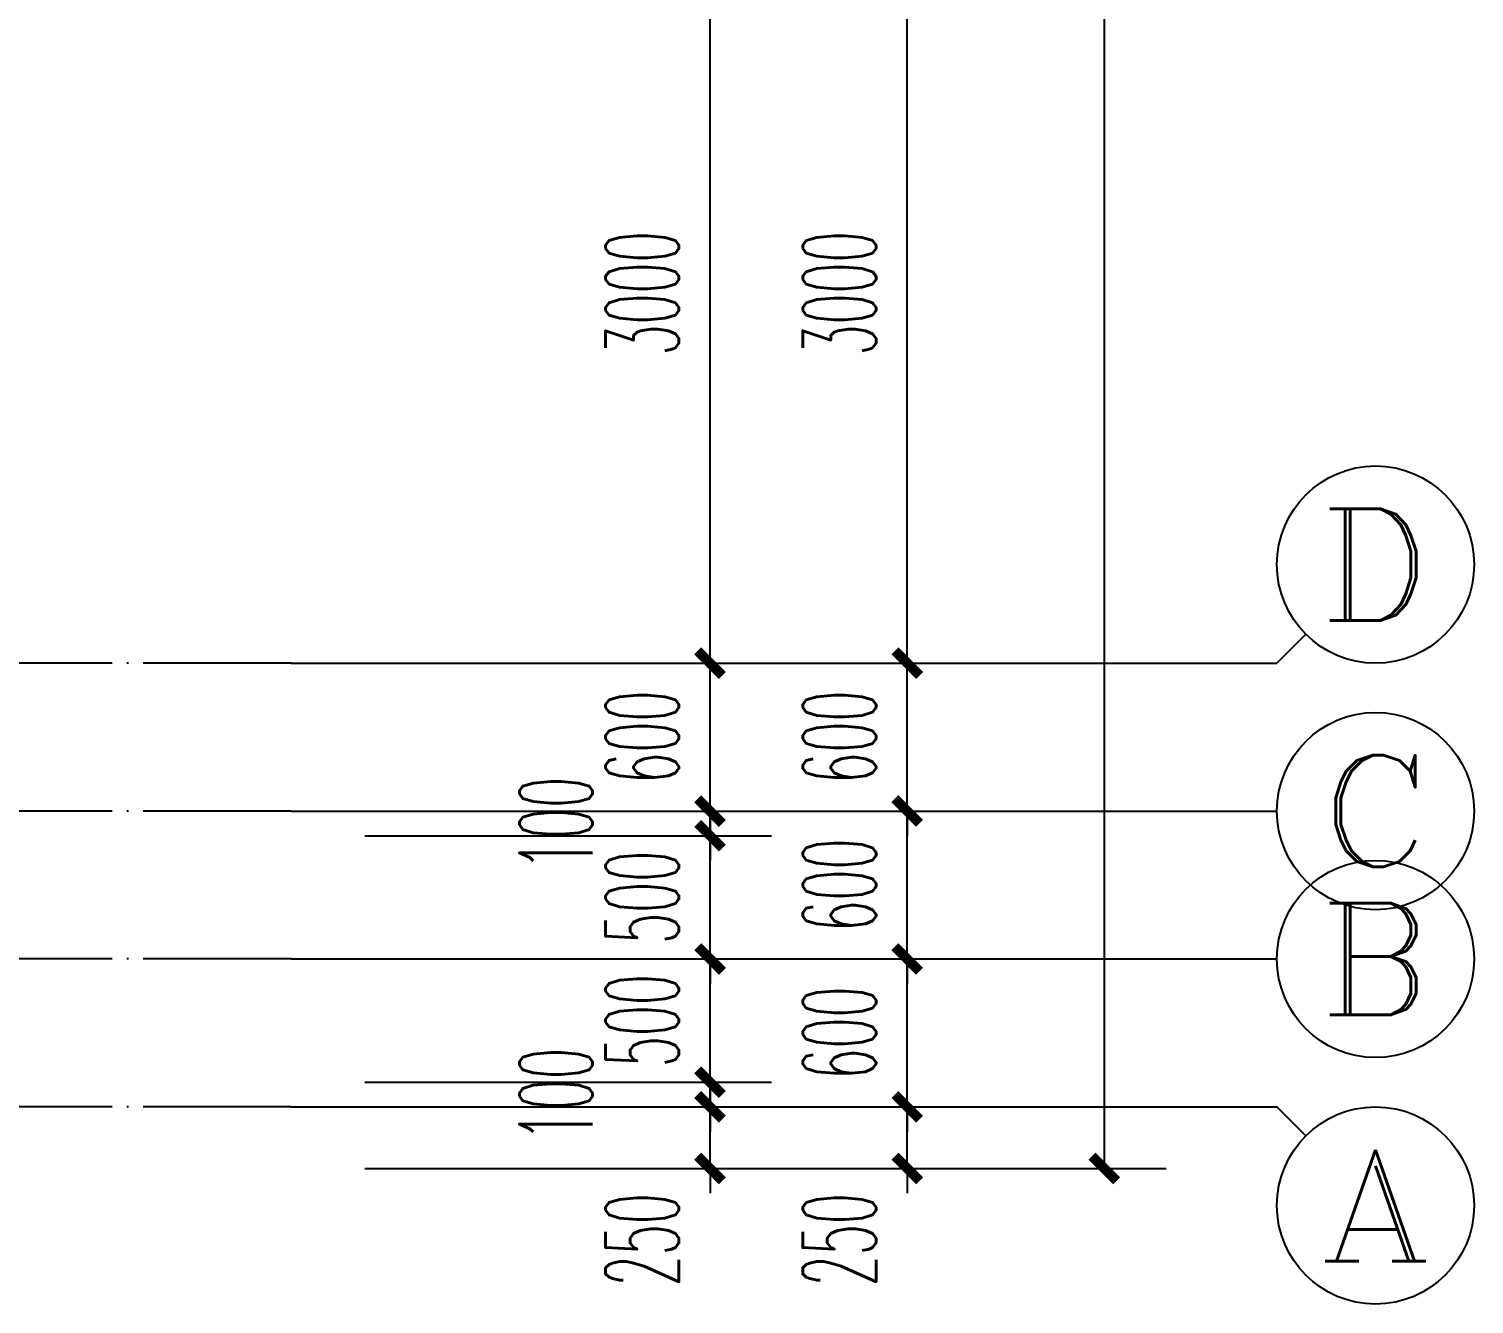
# Model space of a CAD drawing. Extents: x 27938 to 1507990, y 110129 to 923079.
# Drawn here: x 878853 to 884717, y 283410 to 288583 of the extents above; entities that cross this region are included whole.
import ezdxf
from ezdxf.enums import TextEntityAlignment as Align

# ---------------------------------------------------------------- set-up
doc = ezdxf.new("R2010")
doc.units = 0
doc.header["$LTSCALE"] = 1000
doc.header["$MEASUREMENT"] = 0
doc.linetypes.add('DOTE', pattern=[2.42, 2, -0.2, 0.02, -0.2])
for name, color, linetype in [('----建筑底图', 8, 'Continuous'), ('AXIS', 3, 'Continuous'), ('AXIS_TEXT', 7, 'Continuous'), ('DOTE', 1, 'Continuous')]:
    doc.layers.add(name, color=color, linetype=linetype)
doc.styles.add('_TCH_AXIS', font='COMPLEX', dxfattribs={"bigfont": 'GBCBIG'})
doc.styles.add('_TCH_DIM_T3', font='SIMPLEX.shx', dxfattribs={"width": 0.494118, "bigfont": 'GBCBIG.shx'})
doc.styles.add('COMPLEX', font='COMPLEX')
doc.dimstyles.new('_TCH_ARCH&&100', dxfattribs={"dimtxt": 297.5, "dimasz": 100, "dimexe": 250, "dimexo": 300, "dimgap": 126.25, "dimtad": 1, "dimdec": 0, "dimzin": 0, "dimdsep": 46, "dimtxsty": '_TCH_DIM_T3', "dimblk": 'ARCHTICK', "dimcen": 0.09, "dimclrt": 4, "dimazin": 2, "dimtfac": 1, "dimtdec": 0, "dimtix": 1, "dimtmove": 2, "dimatfit": 3, "dimfxl": 100, "dimtolj": 1, "dimtzin": 0, "dimarcsym": 0})

# ---------------------------------------------------------------- blocks, each defined once
blk = doc.blocks.new('_ArchTick')
at = {"color": 0, "linetype": 'ByBlock', "const_width": 0.4}
blk.add_lwpolyline([(-0.5, -0.5), (0.5, 0.5)], dxfattribs=at)
blk = doc.blocks.new('*D1237')
at = {"layer": 'AXIS', "color": 0, "lineweight": -2}
for p, q in [((66602.5, -16549.8), (69852.5, -16549.8)), ((69602.5, -29449.8), (69602.5, -16549.8)), ((66602.5, -29449.8), (69852.5, -29449.8))]:
    blk.add_line(p, q, dxfattribs=at)
at = {"layer": 'Defpoints', "color": 0}
for p in [(66302.5, -16549.8), (69602.5, -16549.8), (66302.5, -29449.8)]:
    blk.add_point(p, dxfattribs=at)
at = {"layer": 'AXIS', "color": 0, "lineweight": -2, "xscale": 100, "yscale": 100, "zscale": 100}
for p, rotation in [((69602.5, -16549.8), 90), ((69602.5, -29449.8), 270)]:
    blk.add_blockref('_ArchTick', p, dxfattribs=dict(at, rotation=rotation))
at = {"layer": 'AXIS', "color": 4, "insert": (69327.5, -22999.8), "char_height": 297.5, "attachment_point": 5, "rotation": 90, "style": '_TCH_DIM_T3'}
blk.add_mtext('\\A1;12900', dxfattribs=at)
blk = doc.blocks.new('*D1238')
at = {"layer": 'AXIS', "color": 0, "lineweight": -2}
for p, q in [((68802.5, -29199.8), (68802.5, -29099.8)), ((66602.5, -29199.8), (69052.5, -29199.8)), ((68802.5, -29449.8), (68802.5, -29199.8)), ((66602.5, -29449.8), (69052.5, -29449.8)), ((68802.5, -29449.8), (68802.5, -29549.8))]:
    blk.add_line(p, q, dxfattribs=at)
at = {"layer": 'Defpoints', "color": 0}
for p in [(66302.5, -29199.8), (68802.5, -29199.8), (66302.5, -29449.8)]:
    blk.add_point(p, dxfattribs=at)
at = {"layer": 'AXIS', "color": 0, "lineweight": -2, "xscale": 100, "yscale": 100, "zscale": 100}
for p, rotation in [((68802.5, -29199.8), 270), ((68802.5, -29449.8), 90)]:
    blk.add_blockref('_ArchTick', p, dxfattribs=dict(at, rotation=rotation))
at = {"layer": 'AXIS', "color": 4, "insert": (68527.5, -29738.8), "char_height": 297.5, "attachment_point": 5, "rotation": 90, "style": '_TCH_DIM_T3'}
blk.add_mtext('\\A1;250', dxfattribs=at)
blk = doc.blocks.new('*D1239')
at = {"layer": 'AXIS', "color": 0, "lineweight": -2}
for p, q in [((68802.5, -28599.8), (68802.5, -28499.8)), ((66602.5, -28599.8), (69052.5, -28599.8)), ((68802.5, -29199.8), (68802.5, -28599.8)), ((66602.5, -29199.8), (69052.5, -29199.8)), ((68802.5, -29199.8), (68802.5, -29299.8))]:
    blk.add_line(p, q, dxfattribs=at)
at = {"layer": 'Defpoints', "color": 0}
for p in [(66302.5, -28599.8), (68802.5, -28599.8), (66302.5, -29199.8)]:
    blk.add_point(p, dxfattribs=at)
at = {"layer": 'AXIS', "color": 0, "lineweight": -2, "xscale": 100, "yscale": 100, "zscale": 100}
for p, rotation in [((68802.5, -28599.8), 270), ((68802.5, -29199.8), 90)]:
    blk.add_blockref('_ArchTick', p, dxfattribs=dict(at, rotation=rotation))
at = {"layer": 'AXIS', "color": 4, "insert": (68527.5, -28899.8), "char_height": 297.5, "attachment_point": 5, "rotation": 90, "style": '_TCH_DIM_T3'}
blk.add_mtext('\\A1;600', dxfattribs=at)
blk = doc.blocks.new('*D1240')
at = {"layer": 'AXIS', "color": 0, "lineweight": -2}
for p, q in [((68802.5, -27999.8), (68802.5, -27899.8)), ((66602.5, -27999.8), (69052.5, -27999.8)), ((68802.5, -28599.8), (68802.5, -27999.8)), ((66602.5, -28599.8), (69052.5, -28599.8)), ((68802.5, -28599.8), (68802.5, -28699.8))]:
    blk.add_line(p, q, dxfattribs=at)
at = {"layer": 'Defpoints', "color": 0}
for p in [(66302.5, -27999.8), (68802.5, -27999.8), (66302.5, -28599.8)]:
    blk.add_point(p, dxfattribs=at)
at = {"layer": 'AXIS', "color": 0, "lineweight": -2, "xscale": 100, "yscale": 100, "zscale": 100}
for p, rotation in [((68802.5, -27999.8), 270), ((68802.5, -28599.8), 90)]:
    blk.add_blockref('_ArchTick', p, dxfattribs=dict(at, rotation=rotation))
at = {"layer": 'AXIS', "color": 4, "insert": (68527.5, -28299.8), "char_height": 297.5, "attachment_point": 5, "rotation": 90, "style": '_TCH_DIM_T3'}
blk.add_mtext('\\A1;600', dxfattribs=at)
blk = doc.blocks.new('*D1241')
at = {"layer": 'AXIS', "color": 0, "lineweight": -2}
for p, q in [((68802.5, -27399.8), (68802.5, -27299.8)), ((66602.5, -27399.8), (69052.5, -27399.8)), ((68802.5, -27999.8), (68802.5, -27399.8)), ((66602.5, -27999.8), (69052.5, -27999.8)), ((68802.5, -27999.8), (68802.5, -28099.8))]:
    blk.add_line(p, q, dxfattribs=at)
at = {"layer": 'Defpoints', "color": 0}
for p in [(66302.5, -27399.8), (68802.5, -27399.8), (66302.5, -27999.8)]:
    blk.add_point(p, dxfattribs=at)
at = {"layer": 'AXIS', "color": 0, "lineweight": -2, "xscale": 100, "yscale": 100, "zscale": 100}
for p, rotation in [((68802.5, -27399.8), 270), ((68802.5, -27999.8), 90)]:
    blk.add_blockref('_ArchTick', p, dxfattribs=dict(at, rotation=rotation))
at = {"layer": 'AXIS', "color": 4, "insert": (68527.5, -27699.8), "char_height": 297.5, "attachment_point": 5, "rotation": 90, "style": '_TCH_DIM_T3'}
blk.add_mtext('\\A1;600', dxfattribs=at)
blk = doc.blocks.new('*D1242')
at = {"layer": 'AXIS', "color": 0, "lineweight": -2}
for p, q in [((66602.5, -24399.8), (69052.5, -24399.8)), ((68802.5, -27399.8), (68802.5, -24399.8)), ((66602.5, -27399.8), (69052.5, -27399.8))]:
    blk.add_line(p, q, dxfattribs=at)
at = {"layer": 'Defpoints', "color": 0}
for p in [(66302.5, -24399.8), (68802.5, -24399.8), (66302.5, -27399.8)]:
    blk.add_point(p, dxfattribs=at)
at = {"layer": 'AXIS', "color": 0, "lineweight": -2, "xscale": 100, "yscale": 100, "zscale": 100}
for p, rotation in [((68802.5, -24399.8), 90), ((68802.5, -27399.8), 270)]:
    blk.add_blockref('_ArchTick', p, dxfattribs=dict(at, rotation=rotation))
at = {"layer": 'AXIS', "color": 4, "insert": (68527.5, -25899.8), "char_height": 297.5, "attachment_point": 5, "rotation": 90, "style": '_TCH_DIM_T3'}
blk.add_mtext('\\A1;3000', dxfattribs=at)
blk = doc.blocks.new('*D1250')
at = {"layer": 'AXIS', "color": 0, "lineweight": -2}
for p, q in [((68002.5, -29199.8), (68002.5, -29099.8)), ((66602.5, -29199.8), (68252.5, -29199.8)), ((68002.5, -29449.8), (68002.5, -29199.8)), ((66602.5, -29449.8), (68252.5, -29449.8)), ((68002.5, -29449.8), (68002.5, -29549.8))]:
    blk.add_line(p, q, dxfattribs=at)
at = {"layer": 'Defpoints', "color": 0}
for p in [(66302.5, -29199.8), (68002.5, -29199.8), (66302.5, -29449.8)]:
    blk.add_point(p, dxfattribs=at)
at = {"layer": 'AXIS', "color": 0, "lineweight": -2, "xscale": 100, "yscale": 100, "zscale": 100}
for p, rotation in [((68002.5, -29199.8), 270), ((68002.5, -29449.8), 90)]:
    blk.add_blockref('_ArchTick', p, dxfattribs=dict(at, rotation=rotation))
at = {"layer": 'AXIS', "color": 4, "insert": (67727.5, -29738.8), "char_height": 297.5, "attachment_point": 5, "rotation": 90, "style": '_TCH_DIM_T3'}
blk.add_mtext('\\A1;250', dxfattribs=at)
blk = doc.blocks.new('*D1251')
at = {"layer": 'AXIS', "color": 0, "lineweight": -2}
for p, q in [((68002.5, -29099.8), (68002.5, -28999.8)), ((66602.5, -29099.8), (68252.5, -29099.8)), ((68002.5, -29199.8), (68002.5, -29099.8)), ((66602.5, -29199.8), (68252.5, -29199.8)), ((68002.5, -29199.8), (68002.5, -29299.8))]:
    blk.add_line(p, q, dxfattribs=at)
at = {"layer": 'Defpoints', "color": 0}
for p in [(66302.5, -29099.8), (68002.5, -29099.8), (66302.5, -29199.8)]:
    blk.add_point(p, dxfattribs=at)
at = {"layer": 'AXIS', "color": 0, "lineweight": -2, "xscale": 100, "yscale": 100, "zscale": 100}
for p, rotation in [((68002.5, -29099.8), 270), ((68002.5, -29199.8), 90)]:
    blk.add_blockref('_ArchTick', p, dxfattribs=dict(at, rotation=rotation))
at = {"layer": 'AXIS', "color": 4, "insert": (67377.5, -29149.8), "char_height": 297.5, "attachment_point": 5, "rotation": 90, "style": '_TCH_DIM_T3'}
blk.add_mtext('\\A1;100', dxfattribs=at)
blk = doc.blocks.new('*D1252')
at = {"layer": 'AXIS', "color": 0, "lineweight": -2}
for p, q in [((68002.5, -28599.8), (68002.5, -28499.8)), ((66602.5, -28599.8), (68252.5, -28599.8)), ((68002.5, -29099.8), (68002.5, -28599.8)), ((66602.5, -29099.8), (68252.5, -29099.8)), ((68002.5, -29099.8), (68002.5, -29199.8))]:
    blk.add_line(p, q, dxfattribs=at)
at = {"layer": 'Defpoints', "color": 0}
for p in [(66302.5, -28599.8), (68002.5, -28599.8), (66302.5, -29099.8)]:
    blk.add_point(p, dxfattribs=at)
at = {"layer": 'AXIS', "color": 0, "lineweight": -2, "xscale": 100, "yscale": 100, "zscale": 100}
for p, rotation in [((68002.5, -28599.8), 270), ((68002.5, -29099.8), 90)]:
    blk.add_blockref('_ArchTick', p, dxfattribs=dict(at, rotation=rotation))
at = {"layer": 'AXIS', "color": 4, "insert": (67727.5, -28849.8), "char_height": 297.5, "attachment_point": 5, "rotation": 90, "style": '_TCH_DIM_T3'}
blk.add_mtext('\\A1;500', dxfattribs=at)
blk = doc.blocks.new('*D1253')
at = {"layer": 'AXIS', "color": 0, "lineweight": -2}
for p, q in [((68002.5, -28099.8), (68002.5, -27999.8)), ((66602.5, -28099.8), (68252.5, -28099.8)), ((68002.5, -28599.8), (68002.5, -28099.8)), ((66602.5, -28599.8), (68252.5, -28599.8)), ((68002.5, -28599.8), (68002.5, -28699.8))]:
    blk.add_line(p, q, dxfattribs=at)
at = {"layer": 'Defpoints', "color": 0}
for p in [(66302.5, -28099.8), (68002.5, -28099.8), (66302.5, -28599.8)]:
    blk.add_point(p, dxfattribs=at)
at = {"layer": 'AXIS', "color": 0, "lineweight": -2, "xscale": 100, "yscale": 100, "zscale": 100}
for p, rotation in [((68002.5, -28099.8), 270), ((68002.5, -28599.8), 90)]:
    blk.add_blockref('_ArchTick', p, dxfattribs=dict(at, rotation=rotation))
at = {"layer": 'AXIS', "color": 4, "insert": (67727.5, -28349.8), "char_height": 297.5, "attachment_point": 5, "rotation": 90, "style": '_TCH_DIM_T3'}
blk.add_mtext('\\A1;500', dxfattribs=at)
blk = doc.blocks.new('*D1254')
at = {"layer": 'AXIS', "color": 0, "lineweight": -2}
for p, q in [((68002.5, -27999.8), (68002.5, -27899.8)), ((66602.5, -27999.8), (68252.5, -27999.8)), ((68002.5, -28099.8), (68002.5, -27999.8)), ((66602.5, -28099.8), (68252.5, -28099.8)), ((68002.5, -28099.8), (68002.5, -28199.8))]:
    blk.add_line(p, q, dxfattribs=at)
at = {"layer": 'Defpoints', "color": 0}
for p in [(66302.5, -27999.8), (68002.5, -27999.8), (66302.5, -28099.8)]:
    blk.add_point(p, dxfattribs=at)
at = {"layer": 'AXIS', "color": 0, "lineweight": -2, "xscale": 100, "yscale": 100, "zscale": 100}
for p, rotation in [((68002.5, -27999.8), 270), ((68002.5, -28099.8), 90)]:
    blk.add_blockref('_ArchTick', p, dxfattribs=dict(at, rotation=rotation))
at = {"layer": 'AXIS', "color": 4, "insert": (67377.5, -28049.8), "char_height": 297.5, "attachment_point": 5, "rotation": 90, "style": '_TCH_DIM_T3'}
blk.add_mtext('\\A1;100', dxfattribs=at)
blk = doc.blocks.new('*D1255')
at = {"layer": 'AXIS', "color": 0, "lineweight": -2}
for p, q in [((68002.5, -27399.8), (68002.5, -27299.8)), ((66602.5, -27399.8), (68252.5, -27399.8)), ((68002.5, -27999.8), (68002.5, -27399.8)), ((66602.5, -27999.8), (68252.5, -27999.8)), ((68002.5, -27999.8), (68002.5, -28099.8))]:
    blk.add_line(p, q, dxfattribs=at)
at = {"layer": 'Defpoints', "color": 0}
for p in [(66302.5, -27399.8), (68002.5, -27399.8), (66302.5, -27999.8)]:
    blk.add_point(p, dxfattribs=at)
at = {"layer": 'AXIS', "color": 0, "lineweight": -2, "xscale": 100, "yscale": 100, "zscale": 100}
for p, rotation in [((68002.5, -27399.8), 270), ((68002.5, -27999.8), 90)]:
    blk.add_blockref('_ArchTick', p, dxfattribs=dict(at, rotation=rotation))
at = {"layer": 'AXIS', "color": 4, "insert": (67727.5, -27699.8), "char_height": 297.5, "attachment_point": 5, "rotation": 90, "style": '_TCH_DIM_T3'}
blk.add_mtext('\\A1;600', dxfattribs=at)
blk = doc.blocks.new('*D1256')
at = {"layer": 'AXIS', "color": 0, "lineweight": -2}
for p, q in [((66602.5, -24399.8), (68252.5, -24399.8)), ((68002.5, -27399.8), (68002.5, -24399.8)), ((66602.5, -27399.8), (68252.5, -27399.8))]:
    blk.add_line(p, q, dxfattribs=at)
at = {"layer": 'Defpoints', "color": 0}
for p in [(66302.5, -24399.8), (68002.5, -24399.8), (66302.5, -27399.8)]:
    blk.add_point(p, dxfattribs=at)
at = {"layer": 'AXIS', "color": 0, "lineweight": -2, "xscale": 100, "yscale": 100, "zscale": 100}
for p, rotation in [((68002.5, -24399.8), 90), ((68002.5, -27399.8), 270)]:
    blk.add_blockref('_ArchTick', p, dxfattribs=dict(at, rotation=rotation))
at = {"layer": 'AXIS', "color": 4, "insert": (67727.5, -25899.8), "char_height": 297.5, "attachment_point": 5, "rotation": 90, "style": '_TCH_DIM_T3'}
blk.add_mtext('\\A1;3000', dxfattribs=at)
blk = doc.blocks.new('_AXISO')
at = {"color": 0}
blk.add_circle((0, 0), 0.5, dxfattribs=at)
at = {"layer": 'AXIS_TEXT', "color": 0, "style": 'COMPLEX', "width": 1.041667}
blk.add_attdef('A', text='', height=0.56, dxfattribs=at).set_placement((-0.25, -0.28), (0.25, -0.28), align=Align.FIT)
blk = doc.blocks.new('A$C1B43746D')
at = {"layer": 'AXIS', "color": 8}
for p, q in [((70419.6, -27282.6), (70302.5, -27399.8)), ((66302.5, -27399.8), (70302.5, -27399.8)), ((66302.5, -27999.8), (70302.5, -27999.8)), ((66302.5, -28599.8), (70302.5, -28599.8)), ((66302.5, -29199.8), (70302.5, -29199.8)), ((70419.6, -29317), (70302.5, -29199.8))]:
    blk.add_line(p, q, dxfattribs=at)
at = {"layer": 'DOTE', "color": 169, "linetype": 'DOTE', "ltscale": 0.3}
for p, q in [((66302.5, -27399.8), (12302.5, -27399.8)), ((66302.5, -27999.8), (12302.5, -27999.8)), ((66302.5, -28599.8), (12302.5, -28599.8)), ((66302.5, -29199.8), (12302.5, -29199.8))]:
    blk.add_line(p, q, dxfattribs=at)
at = {"layer": 'AXIS', "color": 8}
ref = blk.add_blockref('_AXISO', (70702.5, -26999.8), dxfattribs=dict(at, xscale=800, yscale=800, zscale=800))
ref.add_attrib('A', 'D', dxfattribs={"layer": 'AXIS_TEXT', "color": 8, "ltscale": 0.5, "height": 452.5, "style": '_TCH_AXIS', "width": 1.235294}).set_placement((70476.2, -27226.1), (70928.7, -27226.1), align=Align.FIT)
ref = blk.add_blockref('_AXISO', (70702.5, -27999.8), dxfattribs=dict(at, xscale=800, yscale=800, zscale=800))
ref.add_attrib('A', 'C', dxfattribs={"layer": 'AXIS_TEXT', "color": 8, "ltscale": 0.5, "height": 452.5, "style": '_TCH_AXIS', "width": 1.4}).set_placement((70476.2, -28226.1), (70928.7, -28226.1), align=Align.FIT)
ref = blk.add_blockref('_AXISO', (70702.5, -28599.8), dxfattribs=dict(at, xscale=800, yscale=800, zscale=800))
ref.add_attrib('A', 'B', dxfattribs={"layer": 'AXIS_TEXT', "color": 8, "ltscale": 0.5, "height": 452.5, "style": '_TCH_AXIS', "width": 1.235294}).set_placement((70476.2, -28826.1), (70928.7, -28826.1), align=Align.FIT)
ref = blk.add_blockref('_AXISO', (70702.5, -29599.8), dxfattribs=dict(at, xscale=800, yscale=800, zscale=800))
ref.add_attrib('A', 'A', dxfattribs={"layer": 'AXIS_TEXT', "color": 8, "ltscale": 0.5, "height": 452.5, "style": '_TCH_AXIS', "width": 1.166667}).set_placement((70476.2, -29826.1), (70928.7, -29826.1), align=Align.FIT)
for p1, p2, distance, picture, middle in [((66302.5, -29449.8), (66302.5, -16549.8), -3300, '*D1237', (69327.5, -22999.8)), ((66302.5, -27399.8), (66302.5, -24399.8), -2500, '*D1242', (68527.5, -25899.8)), ((66302.5, -27399.8), (66302.5, -24399.8), -1700, '*D1256', (67727.5, -25899.8)), ((66302.5, -27999.8), (66302.5, -27399.8), -2500, '*D1241', (68527.5, -27699.8)), ((66302.5, -27999.8), (66302.5, -27399.8), -1700, '*D1255', (67727.5, -27699.8)), ((66302.5, -28599.8), (66302.5, -27999.8), -2500, '*D1240', (68527.5, -28299.8)), ((66302.5, -28599.8), (66302.5, -28099.8), -1700, '*D1253', (67727.5, -28349.8)), ((66302.5, -29199.8), (66302.5, -28599.8), -2500, '*D1239', (68527.5, -28899.8)), ((66302.5, -29099.8), (66302.5, -28599.8), -1700, '*D1252', (67727.5, -28849.8))]:
    dim = blk.add_aligned_dim(p1=p1, p2=p2, distance=distance, dimstyle='_TCH_ARCH&&100', dxfattribs=at)
    dim.commit()
    dim.dimension.update_dxf_attribs({"geometry": picture, "text_midpoint": middle})
for base, p1, p2, picture, middle in [((68002.5, -27999.8), (66302.5, -28099.8), (66302.5, -27999.8), '*D1254', (67377.5, -28049.8)), ((68002.5, -29099.8), (66302.5, -29199.8), (66302.5, -29099.8), '*D1251', (67377.5, -29149.8)), ((68802.5, -29199.8), (66302.5, -29449.8), (66302.5, -29199.8), '*D1238', (68527.5, -29738.8)), ((68002.5, -29199.8), (66302.5, -29449.8), (66302.5, -29199.8), '*D1250', (67727.5, -29738.8))]:
    dim = blk.add_linear_dim(base=base, p1=p1, p2=p2, angle=90, dimstyle='_TCH_ARCH&&100', dxfattribs=at)
    dim.commit()
    dim.dimension.update_dxf_attribs({"geometry": picture, "text_midpoint": middle, "dimtype": 129})

msp = doc.modelspace()

# ---------------------------------------------------------------- block references
at = {"layer": '----建筑底图', "ltscale": 0.5}
msp.add_blockref('A$C1B43746D', (813614.1, 313410.2), dxfattribs=at)

doc.saveas('drawing.dxf')
